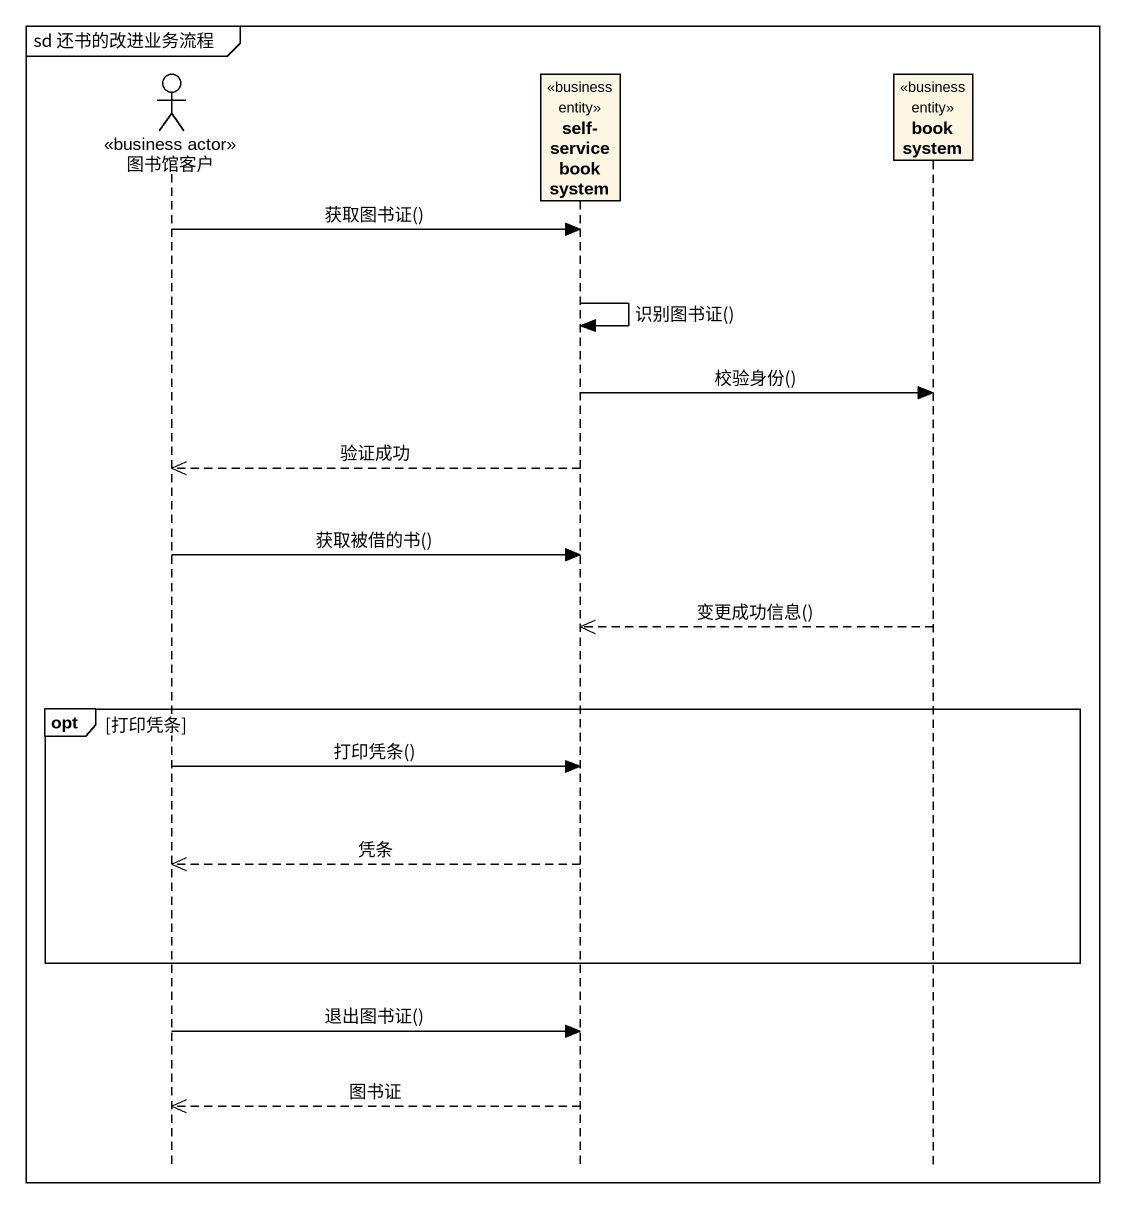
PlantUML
@startuml
mainframe sd 还书的改进业务流程
hide footbox
actor 图书馆客户 <<business actor>>
participant "self-service book system" as self_service_book_system <<business entity>>
participant "book system" as book_system <<business entity>>

图书馆客户 -> self_service_book_system : 获取图书证()
self_service_book_system -> self_service_book_system : 识别图书证()
self_service_book_system -> book_system : 校验身份()
self_service_book_system -->> 图书馆客户 : 验证成功
图书馆客户 -> self_service_book_system : 获取被借的书()
book_system -->> self_service_book_system : 变更成功信息()
opt 打印凭条
  图书馆客户 -> self_service_book_system : 打印凭条()
  self_service_book_system -->> 图书馆客户 : 凭条
end
图书馆客户 -> self_service_book_system : 退出图书证()
self_service_book_system -->> 图书馆客户 : 图书证
@enduml
